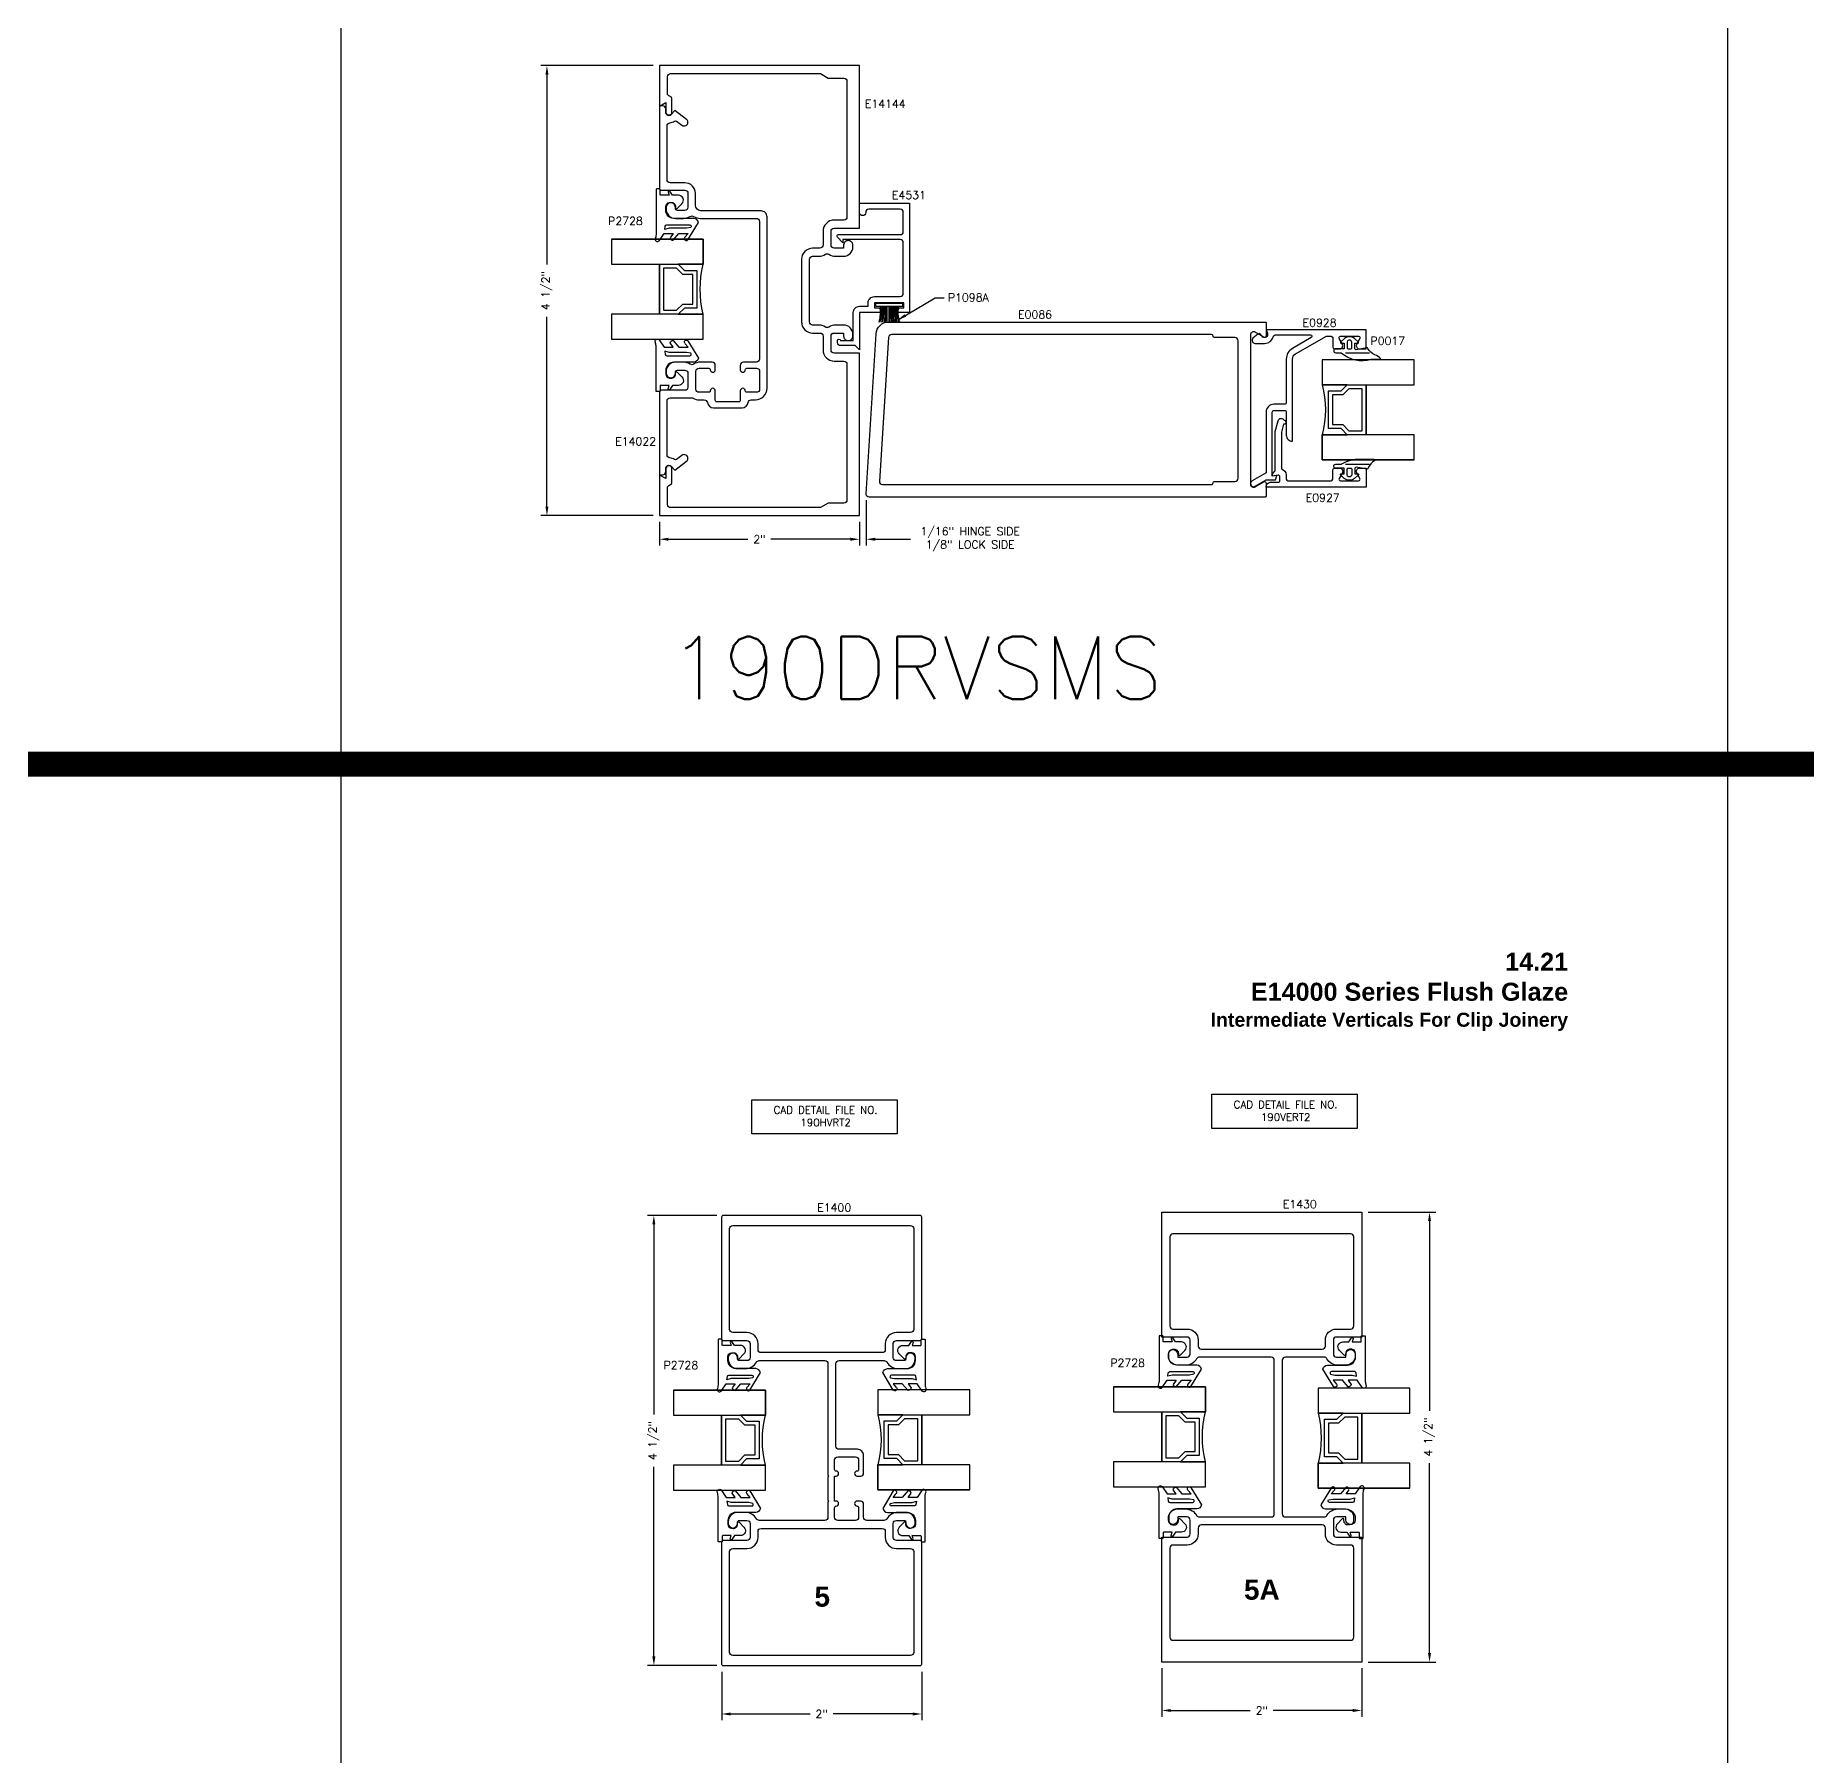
# Model space of a CAD drawing. Extents: x 0 to 139, y -24 to 89.
# Drawn here: x 80.39 to 98.1, y 29.62 to 46.82 of the extents above; entities that cross this region are included whole.
import ezdxf

# ---------------------------------------------------------------- set-up
doc = ezdxf.new("R2010")
doc.units = 0
doc.header["$MEASUREMENT"] = 0
doc.layers.get('DEFPOINTS').update_dxf_attribs({"linetype": 'CONTINUOUS'})
for name, color, linetype in [('R-ANNO-DIMS', 3, 'CONTINUOUS'), ('R-ANNO-TEXT', 6, 'CONTINUOUS'), ('R-DET1', 4, 'CONTINUOUS'), ('R-DET2', 2, 'CONTINUOUS'), ('R-OTLN', 1, 'CONTINUOUS'), ('R-PAT1', 5, 'CONTINUOUS'), ('TITLE', 7, 'CONTINUOUS')]:
    doc.layers.add(name, color=color, linetype=linetype)
doc.styles.get("Standard").update_dxf_attribs({"font": 'simplex'})
doc.dimstyles.new('1X', dxfattribs={"dimtxt": 0.08, "dimasz": 0.09, "dimexe": 0.0625, "dimexo": 0.0625, "dimgap": 0.062, "dimtad": 0, "dimdec": 5, "dimzin": 4, "dimtxsty": 'STANDARD', "dimcen": 0, "dimclrd": 256, "dimclre": 256, "dimclrt": 256, "dimazin": 3, "dimtfac": 1, "dimtdec": 5, "dimtofl": 0, "dimtmove": 0, "dimatfit": 3, "dimtolj": 1, "dimtzin": 4})

# ---------------------------------------------------------------- blocks, each defined once
blk = doc.blocks.new('*D138')
at = {"layer": 'DEFPOINTS', "color": 0}
for p in [(85.507, 46.522), (86.632, 46.522), (86.632, 42.022)]:
    blk.add_point(p, dxfattribs=at)
at = {"layer": 'R-ANNO-DIMS'}
for p, q in [((86.57, 46.522), (85.445, 46.522)), ((85.507, 46.432), (85.507, 44.534)), ((85.507, 42.112), (85.507, 44.01)), ((86.57, 42.022), (85.445, 42.022))]:
    blk.add_line(p, q, dxfattribs=at)
for points in [[(85.492, 46.432), (85.522, 46.432), (85.507, 46.522)], [(85.492, 42.112), (85.522, 42.112), (85.507, 42.022)]]:
    blk.add_solid(points, dxfattribs=at)
at = {"layer": 'R-ANNO-DIMS', "insert": (85.507, 44.272), "char_height": 0.08, "attachment_point": 5, "rotation": 90}
blk.add_mtext('\\A1;4 1/2"', dxfattribs=at)
blk = doc.blocks.new('*D139')
at = {"layer": 'DEFPOINTS', "color": 0}
for p in [(86.632, 42.022), (88.632, 42.022), (88.632, 41.786)]:
    blk.add_point(p, dxfattribs=at)
at = {"layer": 'R-ANNO-DIMS'}
for p, q in [((86.632, 41.96), (86.632, 41.724)), ((88.632, 41.96), (88.632, 41.724)), ((86.722, 41.786), (87.517, 41.786)), ((88.542, 41.786), (87.747, 41.786))]:
    blk.add_line(p, q, dxfattribs=at)
for points in [[(86.722, 41.801), (86.722, 41.771), (86.632, 41.786)], [(88.542, 41.801), (88.542, 41.771), (88.632, 41.786)]]:
    blk.add_solid(points, dxfattribs=at)
at = {"layer": 'R-ANNO-DIMS', "insert": (87.632, 41.786), "char_height": 0.08, "attachment_point": 5}
blk.add_mtext('\\A1;2"', dxfattribs=at)
blk = doc.blocks.new('*D137')
at = {"layer": 'DEFPOINTS', "color": 0}
for p in [(88.699, 42.24), (88.632, 42.022), (88.699, 41.786)]:
    blk.add_point(p, dxfattribs=at)
at = {"layer": 'R-ANNO-DIMS'}
for p, q in [((88.699, 42.177), (88.699, 41.724)), ((88.632, 41.96), (88.632, 41.724)), ((88.542, 41.786), (88.452, 41.786)), ((88.789, 41.786), (89.142, 41.786))]:
    blk.add_line(p, q, dxfattribs=at)
for points in [[(88.542, 41.801), (88.542, 41.771), (88.632, 41.786)], [(88.789, 41.801), (88.789, 41.771), (88.699, 41.786)]]:
    blk.add_solid(points, dxfattribs=at)
at = {"layer": 'R-ANNO-DIMS', "insert": (89.739, 41.786), "char_height": 0.08, "attachment_point": 5}
blk.add_mtext('\\A1;1/16" HINGE SIDE\\P1/8" LOCK SIDE', dxfattribs=at)
blk = doc.blocks.new('WEATHERING')
at = {"layer": 'R-DET2'}
for p, q in [((0, 0), (0, -0.27)), ((0, 0), (0.03, 0)), ((0.03, 0), (0.03, -0.27)), ((0, -0.129), (-0.16, -0.129)), ((0, -0.139), (-0.16, -0.139)), ((0, -0.27), (0.03, -0.27))]:
    blk.add_line(p, q, dxfattribs=at)
for centre, radius, start, end in [((-0.056, 0.313), 0.361, 253.2416, 278.8875), ((-0.056, 0.313), 0.371, 253.7056, 278.6489), ((-0.057, 0.486), 0.557, 259.3278, 275.8729), ((-0.057, 0.486), 0.566, 259.5182, 275.7701), ((-0.063, 0.677), 0.77, 262.7557, 274.6832), ((-0.063, 0.677), 0.78, 262.849, 274.6238), ((-0.066, 1.463), 1.578, 266.5833, 272.3941), ((-0.067, -1.773), 1.619, 87.6382, 93.304), ((-0.064, -0.966), 0.8, 85.4377, 96.9231), ((-0.064, -0.966), 0.79, 85.3793, 97.0112), ((-0.058, -0.769), 0.58, 84.3053, 100.1631), ((-0.058, -0.769), 0.57, 84.2043, 100.3432), ((-0.056, -0.591), 0.38, 81.4567, 105.8164), ((-0.056, -0.591), 0.37, 81.2223, 106.2556)]:
    blk.add_arc(centre, radius, start, end, dxfattribs=at)
blk = doc.blocks.new('*D266')
at = {"layer": 'DEFPOINTS', "color": 0}
for p in [(87.254, 30.524), (89.254, 30.524), (89.254, 30.039)]:
    blk.add_point(p, dxfattribs=at)
at = {"layer": 'R-ANNO-DIMS'}
for p, q in [((87.254, 30.461), (87.254, 29.976)), ((89.254, 30.461), (89.254, 29.976)), ((87.344, 30.039), (88.139, 30.039)), ((89.164, 30.039), (88.369, 30.039))]:
    blk.add_line(p, q, dxfattribs=at)
for points in [[(87.344, 30.054), (87.344, 30.024), (87.254, 30.039)], [(89.164, 30.054), (89.164, 30.024), (89.254, 30.039)]]:
    blk.add_solid(points, dxfattribs=at)
at = {"layer": 'R-ANNO-DIMS', "insert": (88.254, 30.039), "char_height": 0.08, "attachment_point": 5}
blk.add_mtext('\\A1;2"', dxfattribs=at)
blk = doc.blocks.new('*D267')
at = {"layer": 'DEFPOINTS', "color": 0}
for p in [(86.576, 35.024), (87.269, 35.024), (87.269, 30.524)]:
    blk.add_point(p, dxfattribs=at)
at = {"layer": 'R-ANNO-DIMS'}
for p, q in [((87.206, 35.024), (86.513, 35.024)), ((86.576, 34.934), (86.576, 33.035)), ((86.576, 30.614), (86.576, 32.511)), ((87.206, 30.524), (86.513, 30.524))]:
    blk.add_line(p, q, dxfattribs=at)
for points in [[(86.561, 34.934), (86.591, 34.934), (86.576, 35.024)], [(86.561, 30.614), (86.591, 30.614), (86.576, 30.524)]]:
    blk.add_solid(points, dxfattribs=at)
at = {"layer": 'R-ANNO-DIMS', "insert": (86.576, 32.773), "char_height": 0.08, "attachment_point": 5, "rotation": 90}
blk.add_mtext('\\A1;4 1/2"', dxfattribs=at)
blk = doc.blocks.new('P2728_GASKET')
at = {"layer": 'R-DET2'}
blk.add_lwpolyline([(86.461, 33.362), (86.567, 33.537, 0.301952), (86.52, 33.577), (86.32, 33.577, -0.414214), (86.24, 33.657), (86.24, 33.695, -0.388879), (86.276, 33.735), (86.292, 33.736, -0.440011), (86.336, 33.696), (86.336, 33.682, 0.668179), (86.353, 33.675), (86.401, 33.724, 0.668179), (86.366, 33.809), (86.307, 33.809), (86.279, 33.849, 0.836323), (86.264, 33.842), (86.273, 33.809), (86.189, 33.809, -0.414214), (86.183, 33.815), (86.183, 33.865, 0.414214), (86.177, 33.871), (86.149, 33.871, 0.414214), (86.143, 33.865), (86.143, 33.427, -0.083245), (86.135, 33.378), (86.135, 33.378)], format="xyb", dxfattribs=at)
blk.add_lwpolyline([(86.235, 33.499, -0.372312), (86.249, 33.512), (86.48, 33.512, -0.668179), (86.49, 33.486), (86.448, 33.478), (86.274, 33.478), (86.23, 33.465)], format="xyb", close=True, dxfattribs=at)
for points in [[(86.174, 33.352), (86.223, 33.426), (86.314, 33.426), (86.283, 33.384)], [(86.313, 33.359), (86.371, 33.426), (86.462, 33.426), (86.431, 33.388)]]:
    blk.add_lwpolyline(points, dxfattribs=at)
at = {"layer": 'R-DET2', "ltscale": 0.1}
for centre, radius, start, end in [((86.157, 33.369), 0.0237, 157.7655, 314.5007), ((86.313, 33.388), 0.0297, 188.4603, 270), ((86.446, 33.375), 0.0199, 139.7022, 319.7022)]:
    blk.add_arc(centre, radius, start, end, dxfattribs=at)
blk = doc.blocks.new('*D296')
at = {"layer": 'DEFPOINTS', "color": 0}
for p in [(93.655, 35.058), (94.332, 35.058), (93.655, 30.558)]:
    blk.add_point(p, dxfattribs=at)
at = {"layer": 'R-ANNO-DIMS'}
for p, q in [((93.717, 35.058), (94.395, 35.058)), ((94.332, 34.968), (94.332, 33.07)), ((94.332, 30.648), (94.332, 32.546)), ((93.717, 30.558), (94.395, 30.558))]:
    blk.add_line(p, q, dxfattribs=at)
for points in [[(94.317, 34.968), (94.347, 34.968), (94.332, 35.058)], [(94.317, 30.648), (94.347, 30.648), (94.332, 30.558)]]:
    blk.add_solid(points, dxfattribs=at)
at = {"layer": 'R-ANNO-DIMS', "insert": (94.332, 32.808), "char_height": 0.08, "attachment_point": 5, "rotation": 90}
blk.add_mtext('\\A1;4 1/2"', dxfattribs=at)
blk = doc.blocks.new('*D297')
at = {"layer": 'DEFPOINTS', "color": 0}
for p in [(91.655, 30.558), (93.655, 30.558), (93.655, 30.074)]:
    blk.add_point(p, dxfattribs=at)
at = {"layer": 'R-ANNO-DIMS'}
for p, q in [((91.655, 30.496), (91.655, 30.011)), ((93.655, 30.496), (93.655, 30.011)), ((91.745, 30.074), (92.54, 30.074)), ((93.565, 30.074), (92.77, 30.074))]:
    blk.add_line(p, q, dxfattribs=at)
for points in [[(91.745, 30.089), (91.745, 30.059), (91.655, 30.074)], [(93.565, 30.089), (93.565, 30.059), (93.655, 30.074)]]:
    blk.add_solid(points, dxfattribs=at)
at = {"layer": 'R-ANNO-DIMS', "insert": (92.655, 30.074), "char_height": 0.08, "attachment_point": 5}
blk.add_mtext('\\A1;2"', dxfattribs=at)

msp = doc.modelspace()

# ---------------------------------------------------------------- linework, layer by layer
at = {"layer": 'R-ANNO-TEXT'}
for points in [[(87.556414, 36.1820355), (89.007894, 36.1820355), (89.007894, 35.8399726), (87.556414, 35.8399726)], [(92.1563238, 36.23596), (93.6078037, 36.23596), (93.6078037, 35.8938972), (92.1563238, 35.8938972)]]:
    msp.add_lwpolyline(points, close=True, dxfattribs=at)
at = {"layer": 'R-DET1'}
for points in [[(86.9914092, 45.1314512), (86.9914092, 45.2334512), (86.9914092, 45.2444512, 0.414151258), (86.8854092, 45.3504512), (86.7374092, 45.3504512, -0.4133333333), (86.7074092, 45.3804512), (86.7074092, 45.9201512, -0.3842927381), (86.7354092, 45.9509512, 0.1250270914), (86.7836092, 45.9679512, -0.3082190999), (86.8008092, 45.9674512), (86.8565092, 45.9259512, 0.6157428407), (86.9164092, 45.9560512), (86.9164092, 45.9592512, 0.2391768851), (86.9039092, 45.9841512), (86.7852092, 46.0724512), (86.7473092, 46.0345512, -0.667873573), (86.6944092, 46.0564512), (86.6944092, 46.0884512, 0.4161327233), (86.6634092, 46.1194512), (86.6324092, 46.1194512), (86.6324092, 45.2954512, 0.4142135624), (86.6524092, 45.2754512), (86.8854092, 45.2754512, -0.4161327233), (86.9164092, 45.2444512), (86.9164092, 45.1054512, -0.4129032258), (86.8854092, 45.0744512), (86.8114092, 45.0744512, -0.4142135624), (86.7914092, 45.0944512), (86.7914092, 45.1028512, 1.0118394562), (86.6984092, 45.1039512), (86.6984092, 45.0874512, 0.4139789032), (86.7914092, 44.9944512), (86.8717092, 44.9944512, 0.1438656715), (86.9392092, 45.0143512, -0.2925397147), (86.9727092, 45.0143512, 0.1430626198), (87.0402092, 44.9944512), (87.6014092, 44.9944512, -0.4161327233), (87.6324092, 44.9634512), (87.6324092, 43.5874512, -0.4129032258), (87.6014092, 43.5564512), (87.4710169, 43.5554516, 0.4142135624), (87.4400169, 43.5244516), (87.4400169, 43.4804516, 0.4142135624), (87.4650169, 43.4554516, 0.4142135624), (87.4900169, 43.4804516, -0.4142135624), (87.5050169, 43.4954516), (87.6020169, 43.4954516, -0.4142135624), (87.6330169, 43.4644516), (87.6330169, 43.2864516, -0.4142135624), (87.6020169, 43.2554516), (87.5050169, 43.2554516, -0.4142135624), (87.4900169, 43.2704516, 0.4142135624), (87.4650169, 43.2954516, 0.4142135624), (87.4400169, 43.2704516), (87.4400169, 43.1754513, -0.4142135624), (87.4250169, 43.1604513), (87.2050169, 43.1604513, -0.4142135624), (87.1900169, 43.1754513), (87.1900169, 43.2704516, 0.4142135624), (87.1650169, 43.2954516, 0.4142135624), (87.1400169, 43.2704516, -0.4142135624), (87.1250169, 43.2554516), (87.0280169, 43.2554516, -0.4142135624), (86.9970169, 43.2864516), (86.9970169, 43.4644516, -0.4142135624), (87.0280169, 43.4954516), (87.1250169, 43.4954516, -0.4142135624), (87.1400169, 43.4804516, 0.4142135624), (87.1650169, 43.4554516, 0.4142135624), (87.1900169, 43.4804516), (87.1900169, 43.5244516, 0.4142135794), (87.1590169, 43.5554516), (87.0402092, 43.5564512), (87.0402092, 43.5564512, 0.1444870806), (86.9727092, 43.5366512, -0.2925397147), (86.9392092, 43.5366512, 0.1452865705), (86.8717092, 43.5564512), (86.7914092, 43.5564512, 0.4150537634), (86.6984092, 43.4634512), (86.6984092, 43.4469512, 1.0129010917), (86.7914092, 43.4481512), (86.7914092, 43.4564512, -0.4142135624), (86.8114092, 43.4764512), (86.8854092, 43.4764512, -0.4161327233), (86.9164092, 43.4454512), (86.9164092, 43.3064512, -0.4129032258), (86.8854092, 43.2754512), (86.6524092, 43.2754512, 0.4142135624), (86.6324092, 43.2554512), (86.6324092, 42.4314512), (86.6634092, 42.4314512, 0.4129032258), (86.6944092, 42.4624512), (86.6944092, 42.4944512, -0.6690389661), (86.7473092, 42.5164512), (86.7852092, 42.4784512), (86.9039092, 42.5668512, 0.2383281561), (86.9164092, 42.5916512), (86.9164092, 42.5949512, 0.6157428407), (86.8565092, 42.6250512), (86.8008092, 42.5835512, -0.3082190999), (86.7836092, 42.5830512, 0.1213374475), (86.7354092, 42.6000512, -0.3842927381), (86.7074092, 42.6308512), (86.7074092, 43.1704512, -0.4164105801), (86.7373827, 43.2004513), (86.9539904, 43.2004513, -0.1327057146), (86.9696014, 43.1962337, 0.1327057146), (87.0280169, 43.1804516), (87.0799299, 43.1804516, -0.3737096001), (87.1106256, 43.1537848, 0.3737096001), (87.1720169, 43.1004513), (87.4580169, 43.1004513, 0.3737096001), (87.5194082, 43.1537848, -0.3737096001), (87.5501039, 43.1804516), (87.5914092, 43.1804516, 0.4142135624), (87.7074092, 43.2964516), (87.7074092, 45.0094512, 0.4150009834), (87.6474092, 45.0694512), (87.0534092, 45.0694512, -0.4145170493)], [(88.5700479, 44.053908, -0.4142135624), (88.6320479, 44.115908), (88.7190479, 44.115908), (88.7190489, 44.150908, -0.4142135624), (88.7810489, 44.212908), (89.0390479, 44.212907, 0.4142135624), (89.0700479, 44.243907), (89.0700479, 44.751406, 0.4142135624), (89.0390479, 44.782406), (88.4670479, 44.782406), (88.4670479, 44.751406), (88.4113973, 44.8070564, -0.6681786379), (88.4218979, 44.832407), (89.0390479, 44.832406, 0.4142135624), (89.0700479, 44.863406), (89.0700479, 45.054657, 0.4142135624), (89.0390479, 45.085657), (88.7250479, 45.085657, 0.4233808722), (88.6940499, 45.053657, -0.9999838711), (88.6320479, 45.053658), (88.6320479, 45.147658), (89.1320479, 45.147658), (89.1320479, 44.053908), (89.0190479, 44.053908), (89.0190479, 44.077908, -0.4142135624), (89.0420479, 44.100908), (89.0760489, 44.100907), (89.0760489, 44.150908), (88.7810489, 44.150908), (88.7810489, 44.100907), (88.8160479, 44.100908, -0.4142135624), (88.8390479, 44.077908), (88.8390479, 44.053908), (88.6320479, 44.053908), (88.6320479, 43.679407), (88.5890479, 43.722407), (88.4430479, 43.722408, -0.4142135624), (88.4120479, 43.753408), (88.4120479, 43.772408, -1), (88.4420479, 43.772408), (88.5700479, 43.772408)], [(92.9614978, 43.1047069), (92.9614978, 43.5867208, -0.2679441748), (92.9924978, 43.6404148), (93.3007136, 43.8183628), (93.3354979, 43.8183628, -0.4142135624), (93.3664979, 43.7873628), (93.3664979, 43.7053628, 0.4142135624), (93.3814979, 43.6903628), (93.4334979, 43.6903628, 0.5773502019), (93.4603447, 43.7368628), (93.4280131, 43.7928628, -0.5773502019), (93.4410035, 43.8153628), (93.6229924, 43.8153628, -0.5773519876), (93.6359828, 43.7928628), (93.6036509, 43.736863, 0.5773519876), (93.6304976, 43.6903628), (93.6974978, 43.6903628), (93.6974978, 43.8803628), (92.6974979, 43.8803628), (92.7112842, 43.8458675, -0.8690756106), (92.658007, 43.8153574), (92.6354982, 43.844363, 0.1233324455), (92.5651741, 43.7956898, 0.6447667401), (92.5884298, 43.7443628), (92.6824978, 43.7443629, 0.3306536284), (92.7686505, 43.8083298, -0.3306533202), (92.7983253, 43.8303628), (93.1415163, 43.8303628, -0.7673263224), (93.1490164, 43.8023725), (92.9619978, 43.6943968, 0.2679502201), (92.8994978, 43.5861438), (92.8994978, 43.1513629, -0.4142135624), (92.8834978, 43.1353629), (92.7754978, 43.1353629, 0.4142135624), (92.6974978, 43.0573629), (92.6974978, 42.45025), (92.5579978, 42.3697096, 1), (92.5889978, 42.3160161), (92.6974979, 42.3786586), (92.7931721, 42.3786586), (92.8054978, 42.4246586), (92.7594978, 42.4165475), (92.7594978, 43.0573629, -0.4142135624), (92.7754978, 43.0733629), (92.8834978, 43.0733629, -0.4142135624), (92.8994978, 43.0573629), (92.8994978, 42.8273629, 0.4142135624), (92.9614978, 42.7653629)], [(93.6304977, 42.4965474), (93.6974977, 42.4965474), (93.6974977, 42.3065474), (92.6974978, 42.3065474, -0.4142136795), (92.7474979, 42.3565474), (92.8204978, 42.3565475, 0.4142135624), (92.8354978, 42.3715475), (92.8354978, 42.4120721, 0.4663063931), (92.8178931, 42.4268442), (92.7594978, 42.4165475, -0.2521277737), (92.7894981, 42.4685472), (92.7894977, 42.8635476), (92.8184423, 42.9715703, -0.7157527911), (92.8769921, 42.9754795, -1.1795036867), (92.8731534, 42.9362051), (92.8514977, 42.8553841), (92.8514977, 42.4898447, -0.3397134022), (92.8974978, 42.4299483), (92.8974978, 42.3995475, 0.4142135232), (92.9284978, 42.3685475), (93.3354977, 42.3685475, 0.4142136569), (93.3664977, 42.3995475), (93.3664977, 42.4815474, -0.4142135624), (93.3814977, 42.4965474), (93.4334977, 42.4965474, -0.5773651401), (93.4603438, 42.4500462), (93.4280129, 42.3940475, 0.5773517472), (93.4410032, 42.3715475), (93.6229923, 42.3715475, 0.5773513623), (93.6359826, 42.3940475), (93.6037488, 42.4498791, -0.5794456886), (93.6304977, 42.4965474, 1)]]:
    msp.add_lwpolyline(points, format="xyb", close=True, dxfattribs=at)
at = {"layer": 'R-DET2'}
for points in [[(86.1507088, 44.785441), (86.1507087, 44.535441), (87.0699092, 44.535441), (87.0699092, 44.785441), (86.1507087, 44.785441), (87.0699092, 44.785441), (87.0699092, 44.535441), (86.8199092, 44.535441), (86.8819092, 44.473441), (87.0069092, 44.473441), (87.0069092, 44.097441), (86.8819092, 44.097441), (86.8199092, 44.035441), (86.6319092, 44.035441), (86.6319092, 44.535441), (86.6319092, 44.035441), (86.1507087, 44.035441), (86.1507087, 43.785441), (87.0699092, 43.785441), (87.0699092, 44.035441), (86.8199092, 44.035441), (87.0699092, 44.035441, -0.1233101835), (87.0699092, 44.535441, 1.5690044203)], [(94.179198, 42.580994), (94.1791981, 42.830994), (93.2599976, 42.830994), (93.2599976, 42.580994), (94.1791981, 42.580994), (93.2599976, 42.580994), (93.2599976, 42.830994), (93.5099976, 42.830994), (93.4479976, 42.892994), (93.3229976, 42.892994), (93.3229976, 43.268994), (93.4479976, 43.268994), (93.5099976, 43.330994), (93.6979976, 43.330994), (93.6979976, 42.830994), (93.6979976, 43.330994), (94.1791981, 43.330994), (94.1791981, 43.580994), (93.2599976, 43.580994), (93.2599976, 43.330994), (93.5099976, 43.330994), (93.2599976, 43.330994, -0.1233101835), (93.2599976, 42.830994, 1.5690044203)], [(91.1731369, 33.3107823), (91.1731367, 33.0607823), (92.0923372, 33.0607823), (92.0923372, 33.3107823), (91.1731367, 33.3107823), (92.0923372, 33.3107823), (92.0923372, 33.0607823), (91.8423372, 33.0607823), (91.9043372, 32.9987823), (92.0293372, 32.9987823), (92.0293372, 32.6227823), (91.9043372, 32.6227823), (91.8423372, 32.5607823), (91.6543372, 32.5607823), (91.6543372, 33.0607823), (91.6543372, 32.5607823), (91.1731367, 32.5607823), (91.1731367, 32.3107823), (92.0923372, 32.3107823), (92.0923372, 32.5607823), (91.8423372, 32.5607823), (92.0923372, 32.5607823, -0.1233101835), (92.0923372, 33.0607823, 1.5690044203)], [(94.136538, 32.298142), (94.1365381, 32.548142), (93.2173376, 32.548142), (93.2173376, 32.298142), (94.1365381, 32.298142), (93.2173376, 32.298142), (93.2173376, 32.548142), (93.4673376, 32.548142), (93.4053376, 32.610142), (93.2803376, 32.610142), (93.2803376, 32.986142), (93.4053376, 32.986142), (93.4673376, 33.048142), (93.6553376, 33.048142), (93.6553376, 32.548142), (93.6553376, 33.048142), (94.1365381, 33.048142), (94.1365381, 33.298142), (93.2173376, 33.298142), (93.2173376, 33.048142), (93.4673376, 33.048142), (93.2173376, 33.048142, -0.1233101835), (93.2173376, 32.548142, 1.5690044203)], [(86.7722193, 33.2780641), (86.7722191, 33.0280641), (87.6914197, 33.0280641), (87.6914197, 33.2780641), (86.7722191, 33.2780641), (87.6914197, 33.2780641), (87.6914197, 33.0280641), (87.4414197, 33.0280641), (87.5034197, 32.9660641), (87.6284197, 32.9660641), (87.6284197, 32.5900641), (87.5034197, 32.5900641), (87.4414197, 32.5280641), (87.2534197, 32.5280641), (87.2534197, 33.0280641), (87.2534197, 32.5280641), (86.7722191, 32.5280641), (86.7722191, 32.2780641), (87.6914197, 32.2780641), (87.6914197, 32.5280641), (87.4414197, 32.5280641), (87.6914197, 32.5280641, -0.1233101835), (87.6914197, 33.0280641, 1.5690044203)], [(89.7356204, 32.2813367), (89.7356206, 32.5313367), (88.81642, 32.5313367), (88.81642, 32.2813367), (89.7356206, 32.2813367), (88.81642, 32.2813367), (88.81642, 32.5313367), (89.06642, 32.5313367), (89.00442, 32.5933367), (88.87942, 32.5933367), (88.87942, 32.9693367), (89.00442, 32.9693367), (89.06642, 33.0313367), (89.25442, 33.0313367), (89.25442, 32.5313367), (89.25442, 33.0313367), (89.7356206, 33.0313367), (89.7356206, 33.2813367), (88.81642, 33.2813367), (88.81642, 33.0313367), (89.06642, 33.0313367), (88.81642, 33.0313367, -0.1233101835), (88.81642, 32.5313367, 1.5690044203)]]:
    msp.add_lwpolyline(points, format="xyb", dxfattribs=at)
for points in [[(86.6719092, 44.495441), (86.6719092, 44.075441), (86.8033407, 44.075441), (86.8653407, 44.137441), (86.9669092, 44.137441), (86.9669092, 44.433441), (86.8653407, 44.433441), (86.8033407, 44.495441), (86.6719092, 44.495441)], [(93.4934026, 43.6503628), (93.7331786, 43.6506104)], [(93.6579976, 42.870994), (93.6579976, 43.290994), (93.5265661, 43.290994), (93.4645661, 43.228994), (93.3629976, 43.228994), (93.3629976, 42.932994), (93.4645661, 42.932994), (93.5265661, 42.870994), (93.6579976, 42.870994)], [(93.4932863, 42.5365474), (93.7330624, 42.5362996)], [(87.2934197, 32.9880641), (87.2934197, 32.5680641), (87.4248511, 32.5680641), (87.4868511, 32.6300641), (87.5884197, 32.6300641), (87.5884197, 32.9260641), (87.4868511, 32.9260641), (87.4248511, 32.9880641), (87.2934197, 32.9880641)], [(89.21442, 32.5713367), (89.21442, 32.9913367), (89.0829886, 32.9913367), (89.0209886, 32.9293367), (88.91942, 32.9293367), (88.91942, 32.6333367), (89.0209886, 32.6333367), (89.0829886, 32.5713367), (89.21442, 32.5713367)], [(91.6943372, 33.0207823), (91.6943372, 32.6007823), (91.8257687, 32.6007823), (91.8877687, 32.6627823), (91.9893372, 32.6627823), (91.9893372, 32.9587823), (91.8877687, 32.9587823), (91.8257687, 33.0207823), (91.6943372, 33.0207823)], [(93.6153376, 32.588142), (93.6153376, 33.008142), (93.4839061, 33.008142), (93.4219061, 32.946142), (93.3203376, 32.946142), (93.3203376, 32.650142), (93.4219061, 32.650142), (93.4839061, 32.588142), (93.6153376, 32.588142)]]:
    msp.add_lwpolyline(points, dxfattribs=at)
for points in [[(93.7477121, 43.5864875), (93.8458207, 43.5912717, 0.1022612087), (93.7849598, 43.6306915, -0.1690634905), (93.7160536, 43.6926471, 0.3788088369), (93.705401, 43.700528), (93.6000844, 43.681314, -0.3462419148), (93.5842128, 43.6912759), (93.5842128, 43.7453628), (93.6144101, 43.7464737, 0.6086559015), (93.6198134, 43.7596184), (93.5832608, 43.7919291, 0.3786170875), (93.4801648, 43.7919291), (93.4436122, 43.7596184, 0.6086559015), (93.4490156, 43.7464737), (93.4792128, 43.7453628), (93.4792128, 43.6903628), (93.3942128, 43.6903628, 1), (93.3942128, 43.6503628), (93.4492523, 43.6503628, 0.2600289468)], [(93.5242128, 43.7764102, 0.3419987131), (93.5092128, 43.7570453), (93.5092128, 43.6983628, 0.4142135624), (93.5172128, 43.6903628), (93.5462128, 43.6903628, 0.4142135624), (93.5542128, 43.6983628), (93.5542128, 43.7570453, 0.3419987131), (93.5392128, 43.7764102, 0.1270166538)], [(93.6769539, 42.5854331), (93.7750625, 42.5854331, -0.4770370124), (93.7848436, 42.573352, 0.1493484825), (93.7159373, 42.4942629, -0.3788088369), (93.7052847, 42.486382), (93.5999681, 42.5055961, 0.3462419148), (93.5840965, 42.4956342), (93.5840965, 42.4415473), (93.6142937, 42.4404364, -0.6086559015), (93.6196971, 42.4272917), (93.5831444, 42.394981, -0.3786170875), (93.4800484, 42.3949811), (93.4434958, 42.4272918, -0.6086559015), (93.4488992, 42.4404365), (93.4790965, 42.4415474), (93.4790965, 42.4965474), (93.3940965, 42.4965475, -1), (93.3940965, 42.5365475), (93.4491361, 42.5365474, -0.1731186973)], [(93.5240964, 42.4105, -0.3419987131), (93.5090965, 42.4298649), (93.5090965, 42.4885474, -0.4142135624), (93.5170965, 42.4965474), (93.5460965, 42.4965473, -0.4142135624), (93.5540965, 42.4885473), (93.5540965, 42.4298649, -0.3419987131), (93.5390964, 42.4105, -0.1270166538)]]:
    msp.add_lwpolyline(points, format="xyb", close=True, dxfattribs=at)
at = {"layer": 'R-OTLN'}
msp.add_lwpolyline([(88.5070479, 43.5363238), (88.5070479, 42.1783237, -0.4142135624), (88.4760479, 42.1473237), (88.3190479, 42.1473237), (88.2411056, 42.1023237), (86.7430479, 42.1023237, -0.4142135624), (86.7120479, 42.1333237), (86.7120479, 42.2996999, -0.3350128188), (86.7345479, 42.3295118, 0.3350128188), (86.7570479, 42.3593237), (86.7570479, 42.4903237, 0.4142135624), (86.7260479, 42.5213237, 0.4142135624), (86.6950479, 42.4903237), (86.6950479, 42.3919507), (86.6320479, 42.4283237), (86.6320479, 42.0223237), (88.6320479, 42.0223237), (88.6320479, 43.6473237), (88.3790479, 43.6473237, -0.4142135624), (88.3480479, 43.6783237), (88.3480479, 43.8173237, -0.4142135624), (88.3790479, 43.8483237), (88.4730479, 43.8483237), (88.4730479, 43.8183237, 0.4142135624), (88.5190479, 43.7723237), (88.5200479, 43.7723237, 0.4142135624), (88.5660479, 43.8183237), (88.5660479, 43.8353237, 0.4142135624), (88.4730479, 43.9283237), (88.3930479, 43.9283237, 0.1450639488), (88.3249389, 43.9081387, -0.2963644577), (88.2911569, 43.9081387, 0.1450639488), (88.2230479, 43.9283237), (88.1630479, 43.9283237, -0.4142135624), (88.1320479, 43.9593237), (88.1320479, 44.5853237, -0.4142135624), (88.1630479, 44.6163237), (88.2230479, 44.6163237, 0.1450639488), (88.2911569, 44.6365088, -0.2963644577), (88.3249389, 44.6365088, 0.1450639488), (88.3930479, 44.6163237), (88.4730479, 44.6163237, 0.4142135624), (88.5660479, 44.7093237), (88.5660479, 44.7263237, 0.4142135624), (88.5200479, 44.7723237), (88.5190479, 44.7723237, 0.4142135624), (88.4730479, 44.7263237), (88.4730479, 44.6963237), (88.3790479, 44.6963237, -0.4142135624), (88.3480479, 44.7273237), (88.3480479, 44.8663237, -0.4142135624), (88.3790479, 44.8973237), (88.6320479, 44.8973237), (88.6320479, 46.5223237), (86.6320479, 46.5223237), (86.6320479, 46.1163237), (86.6950479, 46.1526968), (86.6950479, 46.0543237, 0.4142135624), (86.7260479, 46.0233237, 0.4142135624), (86.7570479, 46.0543237), (86.7570479, 46.1853237, 0.3350128188), (86.7345479, 46.2151356, -0.3350128188), (86.7120479, 46.2449476), (86.7120479, 46.4113237, -0.4142135624), (86.7430479, 46.4423237), (88.2411056, 46.4423237), (88.3190479, 46.3973237), (88.4760479, 46.3973237, -0.4142135624), (88.5070479, 46.3663237), (88.5070479, 45.0083237, -0.4142135624), (88.4760479, 44.9773237), (88.3790479, 44.9773237, 0.4142135624), (88.2680479, 44.8663237), (88.2680479, 44.7273237, -0.4142135624), (88.2370479, 44.6963237), (88.1630479, 44.6963237, 0.4142135624), (88.0520479, 44.5853237), (88.0520479, 43.9593237, 0.4142135624), (88.1630479, 43.8483237), (88.2370479, 43.8483237, -0.4142135624), (88.2680479, 43.8173237), (88.2680479, 43.6783237, 0.4142135624), (88.3790479, 43.5673237), (88.4760479, 43.5673237, -0.4142135624), (88.5070479, 43.5363237)], format="xyb", dxfattribs=at)
for points in [[(88.9230942, 43.958348), (92.6882942, 43.958348, -0.4142135624), (92.6982942, 43.948348), (92.6982942, 43.819348, -0.5775639246), (92.6757942, 43.806348), (92.5887942, 43.856548, 0.5768466291), (92.5422942, 43.829748), (92.5422942, 42.336948, 0.5779217384), (92.5887942, 42.310048), (92.6757942, 42.360348, -0.5775639246), (92.6982942, 42.347348), (92.6982942, 42.218348, -0.4142135624), (92.6882942, 42.208348), (88.7292978, 42.208348, -0.4326057653), (88.6983581, 42.2412806), (88.7982942, 43.841148, -0.3958666547), (88.9230942, 43.958348)], [(92.3862942, 42.364348, 0.4142135624), (92.4172942, 42.395348), (92.4172942, 43.771348, 0.4142135624), (92.3862942, 43.802348), (92.1822942, 43.802348, -0.4133333333), (92.1672942, 43.817348), (92.1672942, 43.818348, 0.4133333333), (92.1522942, 43.833348), (88.9522174, 43.833348, 0.3960499129), (88.9212778, 43.8042814), (88.831415, 42.3662814, 0.4326135345), (88.8623546, 42.333348), (92.1522942, 42.333348), (92.1522942, 42.333348, 0.423001409), (92.1672942, 42.348848, -0.423001409), (92.1822942, 42.364348)], [(88.3964199, 32.7169007), (88.3964199, 33.5416507), (88.3964199, 33.5416507, -0.4129032258), (88.4274199, 33.5726507), (88.8787199, 33.5726507, -0.2696461314), (88.9058199, 33.5567507, 0.2724284286), (89.0149199, 33.4926507), (89.0949199, 33.4926507, 0.4139789032), (89.1879199, 33.5856507), (89.1879199, 33.6021507, 1), (89.0949199, 33.6021507), (89.0949199, 33.5876507, -0.4142135624), (89.0799199, 33.5726507), (89.0009199, 33.5726507, -0.4129032258), (88.9699199, 33.6036507), (88.9699199, 33.7426507, -0.4129032258), (89.0009199, 33.7736507), (89.2389199, 33.7736507, 0.4142135624), (89.2539199, 33.7886507), (89.2539199, 35.0086507, 0.4142135624), (89.2389199, 35.0236507), (87.2689199, 35.0236507, 0.4142135624), (87.2539199, 35.0086507), (87.2539199, 33.7886507, 0.4142135624), (87.2689199, 33.7736507), (87.5069199, 33.7736507, -0.4129032258), (87.5379199, 33.7426507), (87.5379199, 33.6036507, -0.4129032258), (87.5069199, 33.5726507), (87.4279199, 33.5726507, -0.4142135624), (87.4129199, 33.5876507), (87.4129199, 33.6021507, 1), (87.3199199, 33.6021507), (87.3199199, 33.5856507, 0.4129032258), (87.4129199, 33.4926507), (87.4929199, 33.4926507, 0.2718429418), (87.6021199, 33.5567507, -0.2696461314), (87.6292199, 33.5726507), (88.2854199, 33.5726507, -0.4129032258), (88.3164199, 33.5416507), (88.3164199, 32.4276507), (88.3264199, 32.4176507), (88.3164199, 32.4076507), (88.3164199, 32.1776507), (88.3264199, 32.1676507), (88.3164199, 32.1576507), (88.3164199, 32.0056507, -0.4142135624), (88.2854199, 31.9746507), (87.6292199, 31.9746507, -0.2696461314), (87.6021199, 31.9905507, 0.2718429418), (87.4929199, 32.0546507), (87.4129199, 32.0546507, 0.4139789032), (87.3199199, 31.9616507), (87.3199199, 31.9451507, 1), (87.4129199, 31.9451507), (87.4129199, 31.9596507, -0.4142135624), (87.4279199, 31.9746507), (87.5069199, 31.9746507, -0.4129032258), (87.5379199, 31.9436507), (87.5379199, 31.8046507, -0.4129032258), (87.5069199, 31.7736507), (87.2689199, 31.7736507, 0.4142135624), (87.2539199, 31.7586507), (87.2539199, 30.5386507, 0.4142135624), (87.2689199, 30.5236507), (89.2389199, 30.5236507, 0.4142135624), (89.2539199, 30.5386507), (89.2539199, 31.7586507, 0.4142135624), (89.2389199, 31.7736507), (89.0009199, 31.7736507, -0.4129032258), (88.9699199, 31.8046507), (88.9699199, 31.9436507, -0.4129032258), (89.0009199, 31.9746507), (89.0799199, 31.9746507, -0.4142135624), (89.0949199, 31.9596507), (89.0949199, 31.9451507, 1), (89.1879199, 31.9451507), (89.1879199, 31.9616507, 0.4150537634), (89.0949199, 32.0546507), (89.0149199, 32.0546507, 0.2724284286), (88.9058199, 31.9905507, -0.2696461314), (88.8787199, 31.9746507), (88.7044199, 31.9746507, -0.4142135624), (88.6734199, 32.0056507), (88.6734199, 32.1366507, 0.4142135624), (88.6424199, 32.1676507), (88.6084199, 32.1676507, 0.4142135624), (88.5834199, 32.1426507, 0.4142135624), (88.6084199, 32.1176507, -0.4142135624), (88.6234199, 32.1026507), (88.6234199, 32.0056507, -0.4142135624), (88.5924199, 31.9746507), (88.4144199, 31.9746507, -0.4142135624), (88.3834199, 32.0056507), (88.3834199, 32.1026507, -0.4142135624), (88.3984199, 32.1176507, 0.4142135624), (88.4234199, 32.1426507, 0.4142135624), (88.3984199, 32.1676507), (88.3834199, 32.1676507), (88.3834199, 32.4176507), (88.3984199, 32.4176507, 0.4142135624), (88.4234199, 32.4426507, 0.4142135624), (88.3984199, 32.4676507, -0.4142135624), (88.3834199, 32.4826507), (88.3834199, 32.5796507, -0.4142135624), (88.4144199, 32.6106507), (88.5924199, 32.6106507, -0.4142135624), (88.6234199, 32.5796507), (88.6234199, 32.4826507, -0.4142135624), (88.6084199, 32.4676507, 0.4142135624), (88.5834199, 32.4426507, 0.4142135624), (88.6084199, 32.4176507), (88.6424199, 32.4176507, 0.4142135624), (88.6734199, 32.4486507), (88.6734199, 32.6236507, 0.4142135624), (88.6114199, 32.6856507), (88.4276699, 32.6856507, -0.4142135624)], [(89.1429199, 34.9236507, -0.4129032258), (89.1739199, 34.8926507), (89.1739199, 33.8846507, -0.4129032258), (89.1429199, 33.8536507), (89.0009199, 33.8536507, 0.4144144144), (88.8899199, 33.7426507), (88.8899199, 33.6836507, -0.4129032258), (88.8589199, 33.6526507), (87.6489199, 33.6526507, -0.4129032258), (87.6179199, 33.6836507), (87.6179199, 33.7426507), (87.6179199, 33.7426507, 0.4144144144), (87.5069199, 33.8536507), (87.3649199, 33.8536507, -0.4129032258), (87.3339199, 33.8846507), (87.3339199, 34.8926507, -0.4129032258), (87.3649199, 34.9236507)], [(92.8598375, 33.5762268), (92.8598375, 32.0402268, 0.4129032258), (92.8908375, 32.0092268), (93.2795375, 32.0092268, 0.2751381828), (93.3066375, 32.0251268, -0.2718429418), (93.4158375, 32.0892268), (93.4958375, 32.0892268, -0.4129032258), (93.5888375, 31.9962268), (93.5888375, 31.9797268, -1), (93.4958375, 31.9797268), (93.4958375, 32.0092268), (93.4018375, 32.0092268, 0.4129032258), (93.3708375, 31.9782268), (93.3708375, 31.8392268, 0.4129032258), (93.4018375, 31.8082268), (93.6548375, 31.8082268), (93.6548375, 30.5582268), (91.6548375, 30.5582268), (91.6548375, 31.8082268), (91.9078375, 31.8082268, 0.4129032258), (91.9388375, 31.8392268), (91.9388375, 31.9782268, 0.4129032258), (91.9078375, 32.0092268), (91.8138375, 32.0092268), (91.8138375, 31.9797268, -1), (91.7208375, 31.9797268), (91.7208375, 31.9962268, -0.4139789032), (91.8138375, 32.0892268), (91.8938375, 32.0892268, -0.2724284286), (92.0029375, 32.0251268, 0.2696461314), (92.0300375, 32.0092268), (92.7488375, 32.0092268, 0.4129032258), (92.7798375, 32.0402268), (92.7798375, 33.5762268, 0.4129032258), (92.7488375, 33.6072268), (92.0300375, 33.6072268, 0.2696461314), (92.0029375, 33.5913268, -0.2724284286), (91.8938375, 33.5272268), (91.8138375, 33.5272268, -0.4150537634), (91.7208375, 33.6202268), (91.7208375, 33.6367268, -1), (91.8138375, 33.6367268), (91.8138375, 33.6072268), (91.9078375, 33.6072268, 0.4129032258), (91.9388375, 33.6382268), (91.9388375, 33.7772268, 0.4129032258), (91.9078375, 33.8082268), (91.6548375, 33.8082268), (91.6548375, 35.0582268), (93.6548375, 35.0582268), (93.6548375, 33.8082268), (93.4018375, 33.8082268, 0.4129032258), (93.3708375, 33.7772268), (93.3708375, 33.6382268, 0.4129032258), (93.4018375, 33.6072268), (93.4958375, 33.6072268), (93.4958375, 33.6367268, -1), (93.5888375, 33.6367268), (93.5888375, 33.6202268, -0.4139789032), (93.4958375, 33.5272268), (93.4158375, 33.5272268, -0.2718429418), (93.3066375, 33.5913268, 0.2696461314), (93.2795375, 33.6072268), (92.8908375, 33.6072268, 0.4129032258), (92.8598375, 33.5762268)], [(92.0188375, 33.7772268), (92.0188375, 33.7182268, 0.4129032258), (92.0498375, 33.6872268), (93.2598375, 33.6872268, 0.4129032258), (93.2908375, 33.7182268), (93.2908375, 33.7772268, -0.4144144144), (93.4018375, 33.8882268), (93.5438375, 33.8882268, 0.4129032258), (93.5748375, 33.9192268), (93.5748375, 34.8092268, 0.4129032258), (93.5438375, 34.8402268), (91.7658375, 34.8402268, 0.4129032258), (91.7348375, 34.8092268), (91.7348375, 33.9192268, 0.4129032258), (91.7658375, 33.8882268), (91.9078375, 33.8882268, -0.4144144144), (92.0188375, 33.7772268)], [(89.0009199, 31.6936507), (89.1429199, 31.6936507, -0.4129032258), (89.1739199, 31.6626507), (89.1739199, 30.6546507, -0.4129032258), (89.1429199, 30.6236507), (87.3649199, 30.6236507, -0.4129032258), (87.3339199, 30.6546507), (87.3339199, 31.6626507, -0.4129032258), (87.3649199, 31.6936507), (87.5069199, 31.6936507, 0.4144144144), (87.6179199, 31.8046507), (87.6179199, 31.8636507, -0.4129032258), (87.6489199, 31.8946507), (88.8589199, 31.8946507, -0.4129032258), (88.8899199, 31.8636507), (88.8899199, 31.8046507, 0.4144144144), (89.0009199, 31.6936507)], [(91.9078375, 31.7282268), (91.7658375, 31.7282268, 0.4129032258), (91.7348375, 31.6972268), (91.7348375, 30.8072268, 0.4129032258), (91.7658375, 30.7762268), (93.5438375, 30.7762268, 0.4129032258), (93.5748375, 30.8072268), (93.5748375, 31.6972268, 0.4129032258), (93.5438375, 31.7282268), (93.4018375, 31.7282268, -0.4144144144), (93.2908375, 31.8392268), (93.2908375, 31.8982268, 0.4129032258), (93.2598375, 31.9292268), (92.0498375, 31.9292268, 0.4129032258), (92.0188375, 31.8982268), (92.0188375, 31.8392268, -0.4144144144), (91.9078375, 31.7282268)]]:
    msp.add_lwpolyline(points, format="xyb", close=True, dxfattribs=at)
at = {"layer": 'TITLE'}
for p, q in [((83.4448003, 88.8536196), (83.4448003, -9.779273)), ((97.3106003, 88.8536196), (97.3106003, -9.779273))]:
    msp.add_line(p, q, dxfattribs=at)
at = {"layer": 'TITLE', "const_width": 0.25}
msp.add_lwpolyline([(0.25, 39.5371733), (138.9080005, 39.5371733)], dxfattribs=at)

# ---------------------------------------------------------------- block references
at = {"layer": 'R-DET2'}
for p in [(0.4556025, 11.4177857), (1.0762028, -0.0840148), (5.4850322, -0.0494388)]:
    msp.add_blockref('P2728_GASKET', p, dxfattribs=at)
at = {"layer": 'R-DET2', "xscale": -1, "rotation": 180}
for p in [(0.4556025, 77.1331167), (1.0762028, 65.6313163), (5.4850322, 65.6658926)]:
    msp.add_blockref('P2728_GASKET', p, dxfattribs=at)
at = {"layer": 'R-DET2', "xscale": -1}
for p in [(175.4314462, -0.0840148), (179.8318645, -0.0494391)]:
    msp.add_blockref('P2728_GASKET', p, dxfattribs=at)
at = {"layer": 'R-DET2', "rotation": 180}
for p in [(175.4314462, 65.6313163), (179.8119523, 65.6658923)]:
    msp.add_blockref('P2728_GASKET', p, dxfattribs=at)
at = {"layer": 'R-PAT1', "rotation": 90}
msp.add_blockref('WEATHERING', (88.7952371, 44.1183491), dxfattribs=at)

# ---------------------------------------------------------------- texts
at = {"layer": 'R-ANNO-TEXT', "char_height": 0.08}
for s, insert, attachment_point in [('E14144', (88.6859863, 46.140996), 4), ('\\A1;E4531', (88.9566385, 45.2284266), 4), ('P2728', (86.4651732, 44.9687482), 6), ('P1098A', (89.5159123, 44.2033778), 4), ('E0086', (90.2179019, 44.0337264), 4), ('\\A1;E0928', (93.0629623, 43.9509751), 4), ('\\A1;P0017', (93.7415941, 43.770231), 4), ('\\A1;E14022', (86.5979659, 42.7647712), 6), ('E0927', (93.0943457, 42.2012353), 4), ('E1400', (88.2096677, 35.1031875), 4), ('E1430', (92.8652842, 35.1368721), 4), ('P2728', (87.0193417, 33.526465), 6), ('P2728', (91.4864168, 33.5503891), 6)]:
    msp.add_mtext(s, dxfattribs=dict(at, insert=insert, attachment_point=attachment_point))
at = {"layer": 'R-ANNO-TEXT'}
for s, insert, char_height, width, attachment_point in [('CAD DETAIL FILE NO.\\P190VERT2', (92.893006, 36.1703772), 0.075, 1.875, 2), ('CAD DETAIL FILE NO.\\P190HVRT2', (88.2930963, 36.1164527), 0.075, 1.875, 2), ('{\\fArial|b1|i0|c0|p34;5A}', (92.8338182, 31.3821602, 6.2106922), 0.2, 7.44, 3), ('{\\fArial|b1|i0|c0|p34;5}', (88.3372359, 31.3122113, 6.2106922), 0.2, 7.44, 3)]:
    msp.add_mtext(s, dxfattribs=dict(at, insert=insert, char_height=char_height, width=width, attachment_point=attachment_point))
at = {"layer": 'TITLE'}
msp.add_text('190DRVSMS', height=0.625, dxfattribs=at).set_placement((86.733074, 40.1877013))
at = {"layer": 'TITLE', "insert": (95.7178658, 37.6515266, 6.2106922), "char_height": 0.18, "width": 7.44, "attachment_point": 3}
msp.add_mtext('{\\fArial|b1|i0|c0|p34;14.21\\PE14000 Series Flush Glaze\\P\\H0.7778x;Intermediate Verticals For Clip Joinery}', dxfattribs=at)

# ---------------------------------------------------------------- dimensions: what is measured, and where the dimension line sits
at = {"layer": 'R-ANNO-DIMS'}
dim = msp.add_linear_dim(base=(85.5073672, 46.5223237), p1=(86.6320479, 42.0223237), p2=(86.6320479, 46.5223237), angle=90, dimstyle='1X', override={"dimpost": '"'}, dxfattribs=at)
dim.commit()
dim.dimension.update_dxf_attribs({"geometry": '*D138', "text_midpoint": (85.5073672, 44.2723237)})
dim = msp.add_linear_dim(base=(88.6989217, 41.7860682), p1=(88.6320479, 42.0223237), p2=(88.6989217, 42.239598), text='<> HINGE SIDE\\P1/8" LOCK SIDE', dimstyle='1X', override={"dimpost": '"'}, dxfattribs=at)
dim.commit()
dim.dimension.update_dxf_attribs({"geometry": '*D137', "text_midpoint": (89.7389217, 41.7860682), "dimtype": 160})
for base, p1, p2, picture, middle in [((88.6320479, 41.7860682), (86.6320479, 42.0223237), (88.6320479, 42.0223237), '*D139', (87.6320479, 41.7860682)), ((89.2539199, 30.0389935), (87.2539199, 30.5236507), (89.2539199, 30.5236507), '*D266', (88.2539199, 30.0389935)), ((93.6548375, 30.0735695), (91.6548375, 30.5582268), (93.6548375, 30.5582268), '*D297', (92.6548375, 30.0735695))]:
    dim = msp.add_linear_dim(base=base, p1=p1, p2=p2, dimstyle='1X', override={"dimpost": '"'}, dxfattribs=at)
    dim.commit()
    dim.dimension.update_dxf_attribs({"geometry": picture, "text_midpoint": middle})
for base, p1, p2, picture, middle in [((86.5756193, 35.0236507), (87.2689199, 30.5236507), (87.2689199, 35.0236507), '*D267', (86.5756193, 32.7730319)), ((94.3322589, 35.0582268), (93.6548375, 30.5582268), (93.6548375, 35.0582268), '*D296', (94.3322589, 32.8082268))]:
    dim = msp.add_linear_dim(base=base, p1=p1, p2=p2, angle=90, dimstyle='1X', override={"dimpost": '"'}, dxfattribs=at)
    dim.commit()
    dim.dimension.update_dxf_attribs({"geometry": picture, "text_midpoint": middle, "dimtype": 160})

# ---------------------------------------------------------------- leaders
at = {"layer": 'R-ANNO-TEXT'}
msp.add_leader([(89.0135135, 43.9781416), (89.3881142, 44.2000547), (89.4781142, 44.2000547)], dimstyle='1X', dxfattribs=at)

doc.saveas('drawing.dxf')
